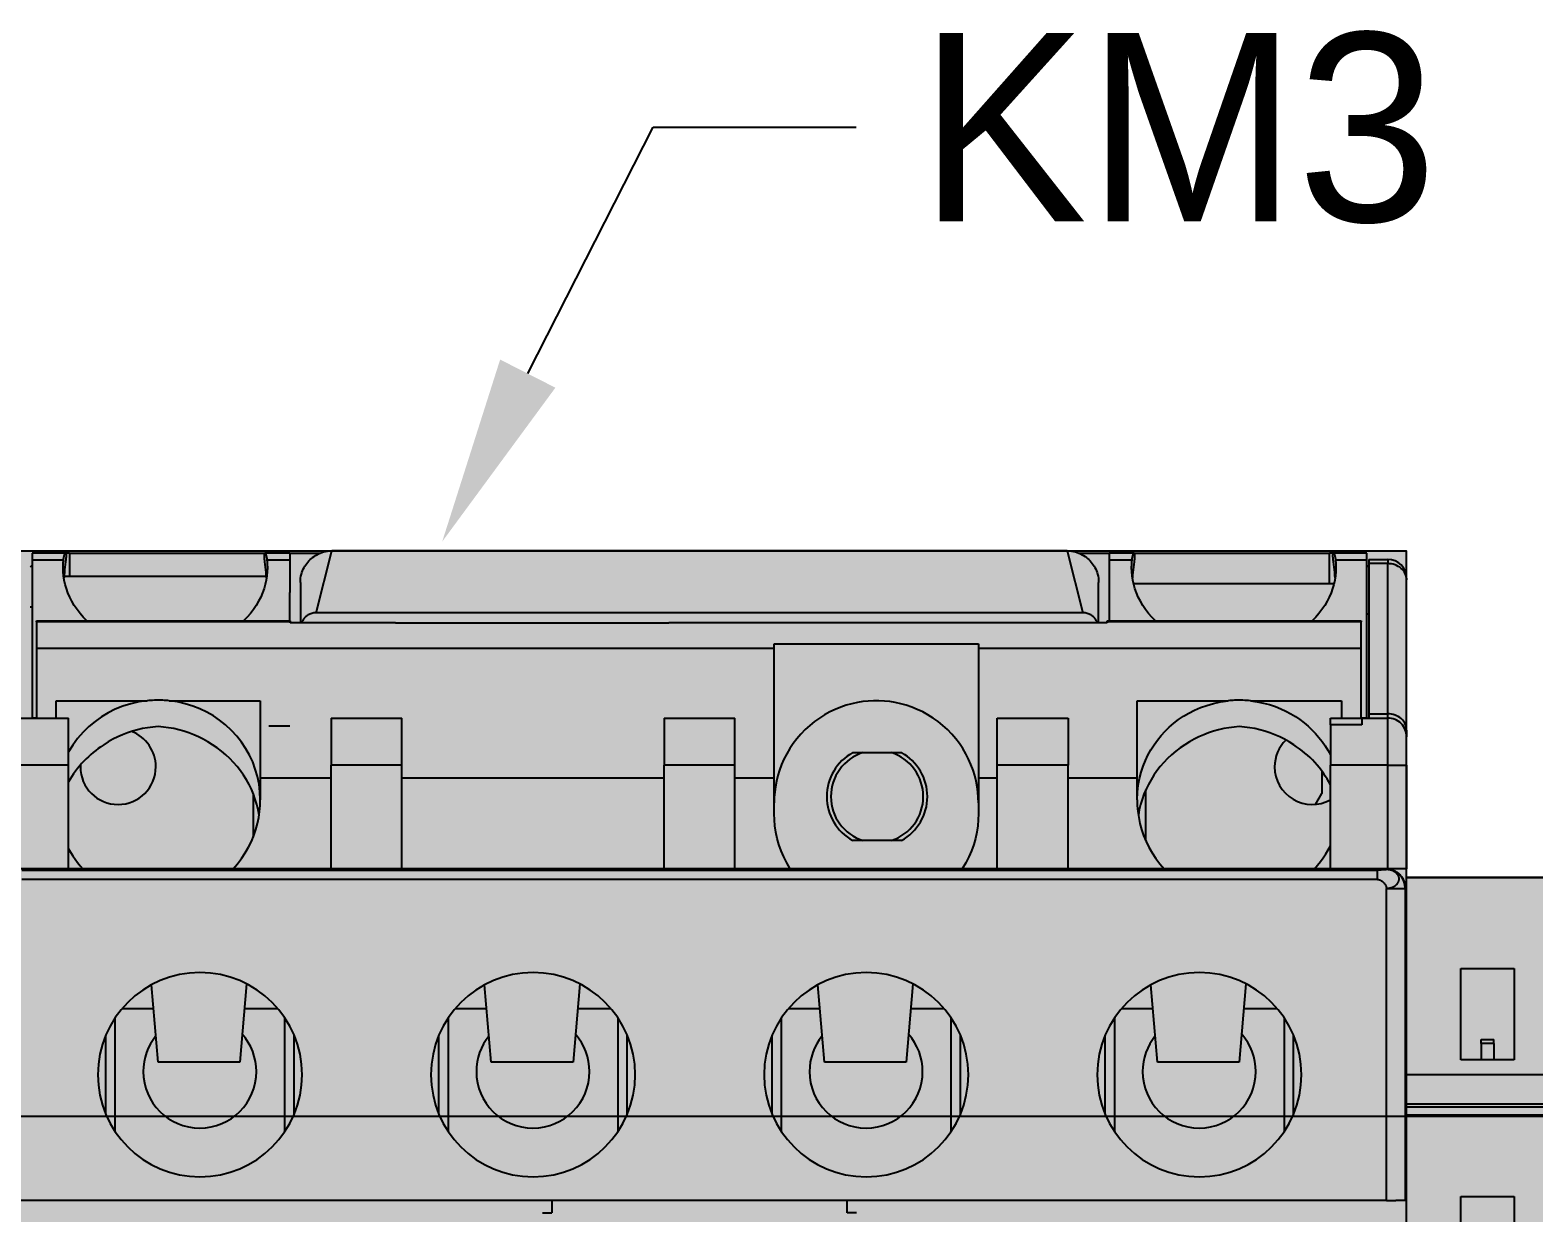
# Model space of a CAD drawing. Extents: x -20 to 2016, y -5898 to 916.
# Drawn here: x 1317.53 to 1365.38, y 654.54 to 692.18 of the extents above; entities that cross this region are included whole.
import ezdxf
from ezdxf import colors
from ezdxf.entities.mleader import LeaderData, LeaderLine
from ezdxf.math import Vec2, Vec3

# ---------------------------------------------------------------- set-up
doc = ezdxf.new("R2010")
doc.units = 0
doc.layers.add('MAIN-1', color=7, linetype='Continuous')
doc.layers.add('SYMS', color=7, linetype='Continuous')

# ---------------------------------------------------------------- blocks, each defined once
blk = doc.blocks.new('clipfix_35_5-select__2', base_point=(-147.547, 71.306))
at = {"color": 7, "linetype": 'Continuous'}
for p, q in [((-147.547, 76.456), (-147.547, 71.306)), ((-141.281, 71.306), (-141.281, 76.456)), ((-140.345, 71.306), (-140.345, 76.456)), ((-140.244, 76.456), (-140.244, 71.306)), ((-139.986, 76.456), (-139.986, 71.306)), ((-144.647, 73.031), (-144.647, 74.731)), ((-144.647, 74.731), (-141.747, 74.731)), ((-141.747, 74.731), (-141.747, 74.081)), ((-137.397, 74.731), (-134.697, 74.731)), ((-137.397, 73.031), (-137.397, 74.731)), ((-142.261, 74.081), (-142.392, 74.081)), ((-142.392, 73.681), (-142.392, 74.081)), ((-142.261, 74.081), (-142.261, 73.681)), ((-142.261, 74.081), (-141.747, 74.081)), ((-141.747, 74.081), (-141.747, 73.681)), ((-142.261, 73.681), (-142.392, 73.681)), ((-142.261, 73.681), (-141.747, 73.681)), ((-141.747, 73.681), (-141.747, 73.031)), ((-141.747, 73.031), (-144.647, 73.031)), ((-134.697, 73.031), (-137.397, 73.031)), ((-141.281, 71.306), (-147.547, 71.306)), ((-140.345, 71.306), (-141.281, 71.306)), ((-140.244, 71.306), (-140.345, 71.306)), ((-139.986, 71.306), (-140.244, 71.306)), ((-132.965, 71.306), (-139.986, 71.306))]:
    blk.add_line(p, q, dxfattribs=at)

msp = doc.modelspace()

# ---------------------------------------------------------------- hatches: boundary and pattern name
at = {"layer": 'SYMS', "true_color": 0x636466}
h = msp.add_hatch(color=251, dxfattribs=at)
h.dxf.hatch_style = 1
h.paths.add_polyline_path([(1316.342, 605.106), (1361.32, 605.106), (1361.32, 675.606), (1316.342, 675.606)])
h = msp.add_hatch(color=251, dxfattribs=at)
h.dxf.hatch_style = 1
h.paths.add_polyline_path([(1366.481, 665.21), (1361.331, 665.21), (1361.331, 616.61), (1366.481, 616.61)])

# ---------------------------------------------------------------- linework, layer by layer
at = {"layer": 'MAIN-1'}
for p, q in [((1318.659, 675.536), (1317.596, 675.536)), ((1317.596, 675.536), (1317.596, 675.309)), ((1317.596, 675.309), (1317.596, 670.29)), ((1318.594, 675.309), (1317.596, 675.309)), ((1318.582, 675.153), (1318.584, 675.193)), ((1318.584, 675.193), (1318.587, 675.232)), ((1318.587, 675.232), (1318.59, 675.271)), ((1318.59, 675.271), (1318.594, 675.309)), ((1318.594, 675.309), (1318.596, 675.331)), ((1318.596, 675.331), (1318.599, 675.352)), ((1318.599, 675.352), (1318.602, 675.372)), ((1318.602, 675.372), (1318.605, 675.391)), ((1318.605, 675.391), (1318.608, 675.409)), ((1318.608, 675.409), (1318.612, 675.425)), ((1318.612, 675.425), (1318.615, 675.441)), ((1318.615, 675.441), (1318.619, 675.456)), ((1318.619, 675.456), (1318.623, 675.469)), ((1318.623, 675.469), (1318.627, 675.482)), ((1318.627, 675.482), (1318.63, 675.493)), ((1318.63, 675.493), (1318.634, 675.503)), ((1318.634, 675.503), (1318.638, 675.512)), ((1318.638, 675.512), (1318.642, 675.519)), ((1318.648, 675.175), (1318.638, 675.088)), ((1318.642, 675.519), (1318.646, 675.525)), ((1318.646, 675.525), (1318.649, 675.53)), ((1318.659, 675.261), (1318.648, 675.175)), ((1318.649, 675.53), (1318.653, 675.533)), ((1318.653, 675.533), (1318.656, 675.535)), ((1318.656, 675.535), (1318.659, 675.536)), ((1318.659, 675.536), (1318.662, 675.535)), ((1318.663, 675.288), (1318.659, 675.261)), ((1318.662, 675.535), (1318.666, 675.533)), ((1318.666, 675.313), (1318.663, 675.288)), ((1318.666, 675.533), (1318.668, 675.529)), ((1318.687, 675.533), (1318.666, 675.532)), ((1318.668, 675.337), (1318.666, 675.313)), ((1318.668, 675.529), (1318.67, 675.523)), ((1318.671, 675.36), (1318.668, 675.337)), ((1318.67, 675.523), (1318.672, 675.515)), ((1318.673, 675.381), (1318.671, 675.36)), ((1318.672, 675.515), (1318.674, 675.506)), ((1318.674, 675.402), (1318.673, 675.381)), ((1318.674, 675.506), (1318.675, 675.496)), ((1318.675, 675.421), (1318.674, 675.402)), ((1318.675, 675.496), (1318.676, 675.484)), ((1318.676, 675.438), (1318.675, 675.421)), ((1318.676, 675.484), (1318.676, 675.47)), ((1318.676, 675.47), (1318.676, 675.455)), ((1318.676, 675.455), (1318.676, 675.438)), ((1318.707, 675.534), (1318.687, 675.533)), ((1318.728, 675.535), (1318.707, 675.534)), ((1318.748, 675.536), (1318.728, 675.535)), ((1318.769, 675.536), (1318.748, 675.536)), ((1318.79, 675.536), (1318.769, 675.536)), ((1318.79, 675.536), (1325.003, 675.536)), ((1318.79, 675.536), (1318.79, 674.795)), ((1324.985, 675.469), (1324.986, 675.483)), ((1324.985, 675.454), (1324.985, 675.469)), ((1324.986, 675.437), (1324.985, 675.454)), ((1324.986, 675.495), (1324.988, 675.506)), ((1324.986, 675.483), (1324.986, 675.495)), ((1324.987, 675.42), (1324.986, 675.437)), ((1324.988, 675.401), (1324.987, 675.42)), ((1324.988, 675.506), (1324.989, 675.515)), ((1324.989, 675.381), (1324.988, 675.401)), ((1324.989, 675.515), (1324.991, 675.523)), ((1324.991, 675.359), (1324.989, 675.381)), ((1324.991, 675.523), (1324.993, 675.528)), ((1324.994, 675.337), (1324.991, 675.359)), ((1324.993, 675.528), (1324.996, 675.533)), ((1324.996, 675.313), (1324.994, 675.337)), ((1324.996, 675.533), (1324.999, 675.535)), ((1324.999, 675.288), (1324.996, 675.313)), ((1324.999, 675.535), (1325.003, 675.536)), ((1325.003, 675.261), (1324.999, 675.288)), ((1325.003, 675.536), (1325.006, 675.535)), ((1325.791, 675.536), (1325.003, 675.536)), ((1325.013, 675.174), (1325.003, 675.261)), ((1325.006, 675.535), (1325.009, 675.533)), ((1325.009, 675.533), (1325.013, 675.53)), ((1325.013, 675.53), (1325.016, 675.525)), ((1325.023, 675.088), (1325.013, 675.174)), ((1325.016, 675.525), (1325.02, 675.519)), ((1325.02, 675.519), (1325.024, 675.512)), ((1325.024, 675.512), (1325.027, 675.503)), ((1325.027, 675.503), (1325.031, 675.493)), ((1325.031, 675.493), (1325.035, 675.482)), ((1325.035, 675.482), (1325.039, 675.469)), ((1325.039, 675.469), (1325.043, 675.456)), ((1325.043, 675.456), (1325.046, 675.441)), ((1325.046, 675.441), (1325.05, 675.425)), ((1325.05, 675.425), (1325.053, 675.409)), ((1325.053, 675.409), (1325.057, 675.391)), ((1325.057, 675.391), (1325.06, 675.372)), ((1325.06, 675.372), (1325.063, 675.352)), ((1325.063, 675.352), (1325.065, 675.331)), ((1325.065, 675.331), (1325.068, 675.309)), ((1325.068, 675.309), (1325.072, 675.271)), ((1325.791, 675.309), (1325.068, 675.309)), ((1325.072, 675.271), (1325.075, 675.232)), ((1325.075, 675.232), (1325.077, 675.193)), ((1325.077, 675.193), (1325.079, 675.153)), ((1325.791, 675.536), (1326.765, 675.536)), ((1325.791, 675.536), (1325.791, 674.281)), ((1326.277, 675.121), (1326.306, 675.166)), ((1326.306, 675.166), (1326.337, 675.209)), ((1326.337, 675.209), (1326.37, 675.251)), ((1326.37, 675.251), (1326.405, 675.29)), ((1326.405, 675.29), (1326.442, 675.328)), ((1326.442, 675.328), (1326.481, 675.363)), ((1326.481, 675.363), (1326.522, 675.397)), ((1326.522, 675.397), (1326.565, 675.428)), ((1326.565, 675.428), (1326.61, 675.457)), ((1326.61, 675.457), (1326.657, 675.485)), ((1326.631, 673.636), (1327.131, 675.606)), ((1326.657, 675.485), (1326.706, 675.51)), ((1326.706, 675.51), (1326.757, 675.533)), ((1326.757, 675.533), (1326.811, 675.554)), ((1326.811, 675.554), (1326.868, 675.571)), ((1326.868, 675.571), (1326.928, 675.586)), ((1326.928, 675.586), (1326.991, 675.597)), ((1326.991, 675.597), (1327.059, 675.604)), ((1327.059, 675.604), (1327.131, 675.606)), ((1350.531, 675.606), (1327.131, 675.606)), ((1350.531, 675.606), (1350.603, 675.604)), ((1350.531, 675.606), (1351.031, 673.636)), ((1350.603, 675.604), (1350.67, 675.597)), ((1350.67, 675.597), (1350.734, 675.586)), ((1350.734, 675.586), (1350.794, 675.571)), ((1350.794, 675.571), (1350.851, 675.554)), ((1350.851, 675.554), (1350.904, 675.533)), ((1350.897, 675.536), (1351.871, 675.536)), ((1350.904, 675.533), (1350.956, 675.51)), ((1350.956, 675.51), (1351.005, 675.485)), ((1351.005, 675.485), (1351.052, 675.457)), ((1351.052, 675.457), (1351.097, 675.428)), ((1351.097, 675.428), (1351.14, 675.397)), ((1351.14, 675.397), (1351.181, 675.363)), ((1351.181, 675.363), (1351.22, 675.328)), ((1351.22, 675.328), (1351.257, 675.29)), ((1351.257, 675.29), (1351.292, 675.251)), ((1351.292, 675.251), (1351.325, 675.209)), ((1351.325, 675.209), (1351.356, 675.166)), ((1351.356, 675.166), (1351.385, 675.121)), ((1352.659, 675.536), (1351.871, 675.536)), ((1351.871, 675.536), (1351.871, 674.281)), ((1352.594, 675.309), (1351.871, 675.309)), ((1352.582, 675.153), (1352.584, 675.193)), ((1352.584, 675.193), (1352.587, 675.232)), ((1352.587, 675.232), (1352.59, 675.271)), ((1352.59, 675.271), (1352.594, 675.309)), ((1352.594, 675.309), (1352.596, 675.331)), ((1352.596, 675.331), (1352.599, 675.352)), ((1352.599, 675.352), (1352.602, 675.372)), ((1352.602, 675.372), (1352.605, 675.391)), ((1352.605, 675.391), (1352.608, 675.409)), ((1352.608, 675.409), (1352.612, 675.425)), ((1352.612, 675.425), (1352.615, 675.441)), ((1352.615, 675.441), (1352.619, 675.456)), ((1352.619, 675.456), (1352.623, 675.469)), ((1352.623, 675.469), (1352.627, 675.482)), ((1352.627, 675.482), (1352.63, 675.493)), ((1352.63, 675.493), (1352.634, 675.503)), ((1352.634, 675.503), (1352.638, 675.512)), ((1352.638, 675.512), (1352.642, 675.519)), ((1352.648, 675.174), (1352.638, 675.088)), ((1352.642, 675.519), (1352.646, 675.525)), ((1352.646, 675.525), (1352.649, 675.53)), ((1352.659, 675.261), (1352.648, 675.174)), ((1352.649, 675.53), (1352.653, 675.533)), ((1352.653, 675.533), (1352.656, 675.535)), ((1352.656, 675.535), (1352.659, 675.536)), ((1352.659, 675.536), (1352.662, 675.535)), ((1352.659, 675.536), (1358.872, 675.536)), ((1352.663, 675.288), (1352.659, 675.261)), ((1352.662, 675.535), (1352.666, 675.533)), ((1352.666, 675.313), (1352.663, 675.288)), ((1352.666, 675.533), (1352.668, 675.529)), ((1352.668, 675.337), (1352.666, 675.313)), ((1352.668, 675.529), (1352.67, 675.523)), ((1352.671, 675.36), (1352.668, 675.337)), ((1352.67, 675.523), (1352.672, 675.515)), ((1352.673, 675.381), (1352.671, 675.36)), ((1352.672, 675.515), (1352.674, 675.506)), ((1352.674, 675.402), (1352.673, 675.381)), ((1352.674, 675.506), (1352.675, 675.496)), ((1352.675, 675.421), (1352.674, 675.402)), ((1352.675, 675.496), (1352.676, 675.484)), ((1352.676, 675.438), (1352.675, 675.421)), ((1352.676, 675.484), (1352.676, 675.47)), ((1352.676, 675.47), (1352.676, 675.455)), ((1352.676, 675.455), (1352.676, 675.438)), ((1358.872, 674.562), (1358.872, 675.536)), ((1358.893, 675.536), (1358.872, 675.536)), ((1358.913, 675.536), (1358.893, 675.536)), ((1358.934, 675.535), (1358.913, 675.536)), ((1358.955, 675.534), (1358.934, 675.535)), ((1358.975, 675.533), (1358.955, 675.534)), ((1358.996, 675.532), (1358.975, 675.533)), ((1358.985, 675.469), (1358.986, 675.483)), ((1358.985, 675.454), (1358.985, 675.469)), ((1358.986, 675.437), (1358.985, 675.454)), ((1358.986, 675.495), (1358.988, 675.506)), ((1358.986, 675.483), (1358.986, 675.495)), ((1358.987, 675.42), (1358.986, 675.437)), ((1358.988, 675.401), (1358.987, 675.42)), ((1358.988, 675.506), (1358.989, 675.515)), ((1358.989, 675.381), (1358.988, 675.401)), ((1358.989, 675.515), (1358.991, 675.523)), ((1358.991, 675.359), (1358.989, 675.381)), ((1358.991, 675.523), (1358.993, 675.528)), ((1358.994, 675.337), (1358.991, 675.359)), ((1358.993, 675.528), (1358.996, 675.533)), ((1358.996, 675.313), (1358.994, 675.337)), ((1358.996, 675.533), (1358.999, 675.535)), ((1358.999, 675.288), (1358.996, 675.313)), ((1358.999, 675.535), (1359.003, 675.536)), ((1359.003, 675.261), (1358.999, 675.288)), ((1360.066, 675.536), (1359.003, 675.536)), ((1359.003, 675.536), (1359.006, 675.535)), ((1359.013, 675.175), (1359.003, 675.261)), ((1359.006, 675.535), (1359.009, 675.533)), ((1359.009, 675.533), (1359.013, 675.53)), ((1359.013, 675.53), (1359.016, 675.525)), ((1359.023, 675.088), (1359.013, 675.175)), ((1359.016, 675.525), (1359.02, 675.519)), ((1359.02, 675.519), (1359.024, 675.512)), ((1359.024, 675.512), (1359.027, 675.503)), ((1359.027, 675.503), (1359.031, 675.493)), ((1359.031, 675.493), (1359.035, 675.482)), ((1359.035, 675.482), (1359.039, 675.469)), ((1359.039, 675.469), (1359.043, 675.456)), ((1359.043, 675.456), (1359.046, 675.441)), ((1359.046, 675.441), (1359.05, 675.425)), ((1359.05, 675.425), (1359.053, 675.409)), ((1359.053, 675.409), (1359.057, 675.391)), ((1359.057, 675.391), (1359.06, 675.372)), ((1359.06, 675.372), (1359.063, 675.352)), ((1359.063, 675.352), (1359.065, 675.331)), ((1359.065, 675.331), (1359.068, 675.309)), ((1359.068, 675.309), (1359.072, 675.271)), ((1360.066, 675.309), (1359.068, 675.309)), ((1359.072, 675.271), (1359.075, 675.232)), ((1359.075, 675.232), (1359.077, 675.193)), ((1359.077, 675.193), (1359.079, 675.153)), ((1360.066, 675.309), (1360.066, 675.536)), ((1360.066, 670.29), (1360.066, 675.309)), ((1360.131, 675.336), (1360.131, 675.202)), ((1360.131, 675.336), (1360.731, 675.336)), ((1360.131, 675.202), (1360.131, 670.42)), ((1360.731, 675.202), (1360.131, 675.202)), ((1360.731, 675.336), (1360.731, 675.202)), ((1360.731, 670.42), (1360.731, 675.202)), ((1317.542, 675.099), (1317.531, 675.09)), ((1317.552, 675.108), (1317.542, 675.099)), ((1317.563, 675.116), (1317.552, 675.108)), ((1317.574, 675.124), (1317.563, 675.116)), ((1317.585, 675.133), (1317.574, 675.124)), ((1317.596, 675.141), (1317.585, 675.133)), ((1318.581, 675.113), (1318.582, 675.153)), ((1318.581, 675.073), (1318.581, 675.113)), ((1318.585, 674.943), (1318.581, 675.073)), ((1318.597, 674.81), (1318.585, 674.943)), ((1318.618, 674.676), (1318.597, 674.81)), ((1318.613, 674.829), (1318.607, 674.742)), ((1318.639, 674.783), (1318.609, 674.778)), ((1318.621, 674.915), (1318.613, 674.829)), ((1318.629, 675.002), (1318.621, 674.915)), ((1318.638, 675.088), (1318.629, 675.002)), ((1318.669, 674.787), (1318.639, 674.783)), ((1318.699, 674.791), (1318.669, 674.787)), ((1318.729, 674.793), (1318.699, 674.791)), ((1318.759, 674.794), (1318.729, 674.793)), ((1318.79, 674.795), (1318.759, 674.794)), ((1325.051, 674.795), (1318.79, 674.795)), ((1325.032, 675.001), (1325.023, 675.088)), ((1325.041, 674.915), (1325.032, 675.001)), ((1325.048, 674.829), (1325.041, 674.915)), ((1325.065, 674.81), (1325.044, 674.676)), ((1325.055, 674.742), (1325.048, 674.829)), ((1325.077, 674.943), (1325.065, 674.81)), ((1325.081, 675.073), (1325.077, 674.943)), ((1325.079, 675.153), (1325.08, 675.113)), ((1325.08, 675.113), (1325.081, 675.073)), ((1326.133, 674.669), (1326.14, 674.737)), ((1326.14, 674.737), (1326.15, 674.801)), ((1326.15, 674.801), (1326.165, 674.861)), ((1326.165, 674.861), (1326.182, 674.918)), ((1326.182, 674.918), (1326.202, 674.972)), ((1326.202, 674.972), (1326.225, 675.024)), ((1326.225, 675.024), (1326.25, 675.073)), ((1326.25, 675.073), (1326.277, 675.121)), ((1351.385, 675.121), (1351.412, 675.073)), ((1351.412, 675.073), (1351.437, 675.024)), ((1351.437, 675.024), (1351.459, 674.972)), ((1351.459, 674.972), (1351.48, 674.918)), ((1351.48, 674.918), (1351.497, 674.861)), ((1351.497, 674.861), (1351.511, 674.801)), ((1351.511, 674.801), (1351.522, 674.737)), ((1351.522, 674.737), (1351.529, 674.669)), ((1352.581, 675.113), (1352.582, 675.153)), ((1352.581, 675.073), (1352.581, 675.113)), ((1352.585, 674.943), (1352.581, 675.073)), ((1352.597, 674.81), (1352.585, 674.943)), ((1352.618, 674.676), (1352.597, 674.81)), ((1352.613, 674.829), (1352.606, 674.742)), ((1352.621, 674.915), (1352.613, 674.829)), ((1352.629, 675.001), (1352.621, 674.915)), ((1352.638, 675.088), (1352.629, 675.001)), ((1359.032, 675.002), (1359.023, 675.088)), ((1359.041, 674.915), (1359.032, 675.002)), ((1359.048, 674.829), (1359.041, 674.915)), ((1359.065, 674.81), (1359.044, 674.676)), ((1359.055, 674.742), (1359.048, 674.829)), ((1359.077, 674.943), (1359.065, 674.81)), ((1359.081, 675.073), (1359.077, 674.943)), ((1359.079, 675.153), (1359.08, 675.113)), ((1359.08, 675.113), (1359.081, 675.073)), ((1360.077, 675.132), (1360.066, 675.141)), ((1360.088, 675.124), (1360.077, 675.132)), ((1360.099, 675.116), (1360.088, 675.124)), ((1360.109, 675.107), (1360.099, 675.116)), ((1360.12, 675.099), (1360.109, 675.107)), ((1360.131, 675.09), (1360.12, 675.099)), ((1361.331, 674.736), (1361.331, 674.682)), ((1318.647, 674.541), (1318.618, 674.676)), ((1318.686, 674.405), (1318.647, 674.541)), ((1318.735, 674.27), (1318.686, 674.405)), ((1318.793, 674.135), (1318.735, 674.27)), ((1324.927, 674.27), (1324.869, 674.135)), ((1324.976, 674.405), (1324.927, 674.27)), ((1325.014, 674.541), (1324.976, 674.405)), ((1325.044, 674.676), (1325.014, 674.541)), ((1325.791, 673.378), (1325.791, 674.281)), ((1326.131, 674.597), (1326.133, 674.669)), ((1326.131, 674.597), (1326.131, 673.316)), ((1351.529, 674.669), (1351.531, 674.597)), ((1351.531, 673.316), (1351.531, 674.597)), ((1351.871, 674.281), (1351.871, 673.378)), ((1352.647, 674.541), (1352.618, 674.676)), ((1358.872, 674.562), (1352.642, 674.562)), ((1352.686, 674.405), (1352.647, 674.541)), ((1352.735, 674.27), (1352.686, 674.405)), ((1352.793, 674.135), (1352.735, 674.27)), ((1358.927, 674.27), (1358.869, 674.135)), ((1358.976, 674.405), (1358.927, 674.27)), ((1359.014, 674.541), (1358.976, 674.405)), ((1359.044, 674.676), (1359.014, 674.541)), ((1361.331, 669.9), (1361.331, 674.682)), ((1318.861, 674.002), (1318.793, 674.135)), ((1318.938, 673.87), (1318.861, 674.002)), ((1319.025, 673.741), (1318.938, 673.87)), ((1319.121, 673.616), (1319.025, 673.741)), ((1324.637, 673.741), (1324.541, 673.616)), ((1324.723, 673.87), (1324.637, 673.741)), ((1324.801, 674.002), (1324.723, 673.87)), ((1324.869, 674.135), (1324.801, 674.002)), ((1352.861, 674.002), (1352.793, 674.135)), ((1352.938, 673.87), (1352.861, 674.002)), ((1353.025, 673.741), (1352.938, 673.87)), ((1353.121, 673.616), (1353.025, 673.741)), ((1358.637, 673.741), (1358.541, 673.616)), ((1358.723, 673.87), (1358.637, 673.741)), ((1358.801, 674.002), (1358.723, 673.87)), ((1358.869, 674.135), (1358.801, 674.002)), ((1317.731, 673.347), (1317.731, 673.378)), ((1317.731, 673.378), (1325.806, 673.378)), ((1317.731, 673.347), (1317.731, 672.515)), ((1325.806, 673.347), (1317.731, 673.347)), ((1319.225, 673.494), (1319.121, 673.616)), ((1319.337, 673.378), (1319.225, 673.494)), ((1324.437, 673.494), (1324.324, 673.378)), ((1324.541, 673.616), (1324.437, 673.494)), ((1325.806, 673.378), (1325.806, 673.347)), ((1325.806, 673.316), (1325.806, 673.347)), ((1329.156, 673.316), (1325.806, 673.316)), ((1326.177, 673.344), (1326.166, 673.316)), ((1326.19, 673.37), (1326.177, 673.344)), ((1326.205, 673.395), (1326.19, 673.37)), ((1326.22, 673.419), (1326.205, 673.395)), ((1326.237, 673.441), (1326.22, 673.419)), ((1326.254, 673.463), (1326.237, 673.441)), ((1326.273, 673.484), (1326.254, 673.463)), ((1326.293, 673.503), (1326.273, 673.484)), ((1326.314, 673.521), (1326.293, 673.503)), ((1326.336, 673.538), (1326.314, 673.521)), ((1326.359, 673.555), (1326.336, 673.538)), ((1326.383, 673.57), (1326.359, 673.555)), ((1326.409, 673.583), (1326.383, 673.57)), ((1326.436, 673.596), (1326.409, 673.583)), ((1326.463, 673.607), (1326.436, 673.596)), ((1326.493, 673.617), (1326.463, 673.607)), ((1326.524, 673.625), (1326.493, 673.617)), ((1326.557, 673.631), (1326.524, 673.625)), ((1326.593, 673.635), (1326.557, 673.631)), ((1326.631, 673.636), (1326.593, 673.635)), ((1351.031, 673.636), (1326.631, 673.636)), ((1329.156, 673.316), (1337.856, 673.316)), ((1351.806, 673.316), (1337.856, 673.316)), ((1351.069, 673.635), (1351.031, 673.636)), ((1351.104, 673.631), (1351.069, 673.635)), ((1351.137, 673.625), (1351.104, 673.631)), ((1351.169, 673.617), (1351.137, 673.625)), ((1351.198, 673.607), (1351.169, 673.617)), ((1351.226, 673.596), (1351.198, 673.607)), ((1351.253, 673.583), (1351.226, 673.596)), ((1351.278, 673.57), (1351.253, 673.583)), ((1351.303, 673.555), (1351.278, 673.57)), ((1351.326, 673.538), (1351.303, 673.555)), ((1351.348, 673.521), (1351.326, 673.538)), ((1351.369, 673.503), (1351.348, 673.521)), ((1351.389, 673.484), (1351.369, 673.503)), ((1351.407, 673.463), (1351.389, 673.484)), ((1351.425, 673.441), (1351.407, 673.463)), ((1351.442, 673.419), (1351.425, 673.441)), ((1351.457, 673.395), (1351.442, 673.419)), ((1351.471, 673.37), (1351.457, 673.395)), ((1351.484, 673.344), (1351.471, 673.37)), ((1351.496, 673.316), (1351.484, 673.344)), ((1351.806, 673.347), (1351.806, 673.378)), ((1351.806, 673.378), (1359.881, 673.378)), ((1359.881, 673.347), (1351.806, 673.347)), ((1351.806, 673.347), (1351.806, 673.316)), ((1353.225, 673.494), (1353.121, 673.616)), ((1353.337, 673.378), (1353.225, 673.494)), ((1358.437, 673.494), (1358.324, 673.378)), ((1358.541, 673.616), (1358.437, 673.494)), ((1359.881, 673.378), (1359.881, 673.347)), ((1359.881, 672.515), (1359.881, 673.347)), ((1317.731, 672.515), (1341.206, 672.515)), ((1317.731, 672.515), (1317.731, 670.286)), ((1341.206, 672.515), (1341.206, 672.643)), ((1341.206, 672.643), (1347.706, 672.643)), ((1341.206, 668.386), (1341.206, 672.515)), ((1347.706, 672.643), (1347.706, 672.515)), ((1347.706, 672.515), (1347.706, 668.386)), ((1347.706, 672.515), (1359.881, 672.515)), ((1359.881, 670.286), (1359.881, 672.515)), ((1318.356, 670.286), (1318.356, 670.837)), ((1318.356, 670.837), (1321.252, 670.837)), ((1320.014, 670.45), (1319.8, 670.322)), ((1320.243, 670.564), (1320.014, 670.45)), ((1320.485, 670.661), (1320.243, 670.564)), ((1320.736, 670.741), (1320.485, 670.661)), ((1320.991, 670.799), (1320.736, 670.741)), ((1321.252, 670.837), (1320.991, 670.799)), ((1321.31, 670.842), (1321.252, 670.837)), ((1321.369, 670.846), (1321.31, 670.842)), ((1321.428, 670.849), (1321.369, 670.846)), ((1321.487, 670.852), (1321.428, 670.849)), ((1321.547, 670.853), (1321.487, 670.852)), ((1321.606, 670.853), (1321.547, 670.853)), ((1321.606, 670.853), (1321.606, 670.853)), ((1321.606, 670.853), (1321.606, 670.853)), ((1321.606, 670.853), (1321.606, 670.853)), ((1321.606, 670.853), (1321.606, 670.853)), ((1321.606, 670.853), (1321.606, 670.853)), ((1321.606, 670.853), (1321.606, 670.853)), ((1321.606, 670.853), (1321.606, 670.853)), ((1321.606, 670.853), (1321.606, 670.853)), ((1321.606, 670.853), (1321.606, 670.853)), ((1321.606, 670.853), (1321.606, 670.853)), ((1321.606, 670.853), (1321.606, 670.853)), ((1321.606, 670.853), (1321.606, 670.853)), ((1321.606, 670.853), (1321.606, 670.853)), ((1321.606, 670.853), (1321.606, 670.853)), ((1321.606, 670.853), (1321.606, 670.853)), ((1321.606, 670.853), (1321.606, 670.853)), ((1321.606, 670.853), (1321.606, 670.853)), ((1321.606, 670.853), (1321.606, 670.853)), ((1321.606, 670.853), (1321.606, 670.853)), ((1321.606, 670.853), (1321.606, 670.853)), ((1321.606, 670.853), (1321.606, 670.853)), ((1321.606, 670.853), (1321.606, 670.853)), ((1321.606, 670.853), (1321.606, 670.853)), ((1321.606, 670.853), (1321.606, 670.853)), ((1321.606, 670.853), (1321.606, 670.853)), ((1321.606, 670.853), (1321.606, 670.853)), ((1321.606, 670.853), (1321.606, 670.853)), ((1321.606, 670.853), (1321.606, 670.853)), ((1321.606, 670.853), (1321.606, 670.853)), ((1321.606, 670.853), (1321.606, 670.853)), ((1321.606, 670.853), (1321.606, 670.853)), ((1321.606, 670.853), (1321.606, 670.853)), ((1321.606, 670.853), (1321.606, 670.853)), ((1321.606, 670.853), (1321.606, 670.853)), ((1321.657, 670.853), (1321.606, 670.853)), ((1321.708, 670.852), (1321.657, 670.853)), ((1321.758, 670.85), (1321.708, 670.852)), ((1321.809, 670.848), (1321.758, 670.85)), ((1321.859, 670.845), (1321.809, 670.848)), ((1321.91, 670.842), (1321.859, 670.845)), ((1321.96, 670.837), (1321.91, 670.842)), ((1322.219, 670.799), (1321.96, 670.837)), ((1321.96, 670.837), (1324.856, 670.837)), ((1322.469, 670.743), (1322.219, 670.799)), ((1322.708, 670.668), (1322.469, 670.743)), ((1322.937, 670.578), (1322.708, 670.668)), ((1323.155, 670.473), (1322.937, 670.578)), ((1323.362, 670.354), (1323.155, 670.473)), ((1324.856, 670.837), (1324.856, 668.386)), ((1342.811, 670.389), (1342.647, 670.286)), ((1342.979, 670.481), (1342.811, 670.389)), ((1343.151, 670.563), (1342.979, 670.481)), ((1343.325, 670.633), (1343.151, 670.563)), ((1343.501, 670.693), (1343.325, 670.633)), ((1343.678, 670.741), (1343.501, 670.693)), ((1343.854, 670.78), (1343.678, 670.741)), ((1344.027, 670.808), (1343.854, 670.78)), ((1344.199, 670.826), (1344.027, 670.808)), ((1344.37, 670.835), (1344.199, 670.826)), ((1344.541, 670.835), (1344.37, 670.835)), ((1344.712, 670.826), (1344.541, 670.835)), ((1344.884, 670.808), (1344.712, 670.826)), ((1345.058, 670.78), (1344.884, 670.808)), ((1345.234, 670.741), (1345.058, 670.78)), ((1345.41, 670.693), (1345.234, 670.741)), ((1345.586, 670.633), (1345.41, 670.693)), ((1345.761, 670.563), (1345.586, 670.633)), ((1345.933, 670.481), (1345.761, 670.563)), ((1346.101, 670.389), (1345.933, 670.481)), ((1346.265, 670.286), (1346.101, 670.389)), ((1352.756, 668.386), (1352.756, 670.837)), ((1352.756, 670.837), (1355.652, 670.837)), ((1354.233, 670.343), (1354.402, 670.443)), ((1354.402, 670.443), (1354.58, 670.535)), ((1354.58, 670.535), (1354.769, 670.618)), ((1354.769, 670.618), (1354.969, 670.69)), ((1354.969, 670.69), (1355.181, 670.753)), ((1355.181, 670.753), (1355.408, 670.802)), ((1355.408, 670.802), (1355.652, 670.837)), ((1355.703, 670.842), (1355.652, 670.837)), ((1355.753, 670.845), (1355.703, 670.842)), ((1355.804, 670.848), (1355.753, 670.845)), ((1355.854, 670.85), (1355.804, 670.848)), ((1355.905, 670.852), (1355.854, 670.85)), ((1355.955, 670.853), (1355.905, 670.852)), ((1356.006, 670.853), (1355.955, 670.853)), ((1356.065, 670.853), (1356.006, 670.853)), ((1356.124, 670.852), (1356.065, 670.853)), ((1356.183, 670.849), (1356.124, 670.852)), ((1356.242, 670.846), (1356.183, 670.849)), ((1356.301, 670.842), (1356.242, 670.846)), ((1356.36, 670.837), (1356.301, 670.842)), ((1356.36, 670.837), (1356.577, 670.807)), ((1356.36, 670.837), (1359.256, 670.837)), ((1356.577, 670.807), (1356.78, 670.765)), ((1356.78, 670.765), (1356.972, 670.713)), ((1356.972, 670.713), (1357.153, 670.652)), ((1357.153, 670.652), (1357.325, 670.583)), ((1357.325, 670.583), (1357.489, 670.507)), ((1357.489, 670.507), (1357.645, 670.424)), ((1357.645, 670.424), (1357.793, 670.334)), ((1359.256, 670.837), (1359.256, 670.286)), ((1360.131, 670.42), (1360.131, 670.286)), ((1360.131, 670.42), (1360.731, 670.42)), ((1360.731, 670.286), (1360.731, 670.42)), ((1316.931, 670.286), (1318.756, 670.286)), ((1317.596, 670.29), (1317.596, 670.286)), ((1317.596, 670.29), (1317.731, 670.29)), ((1318.756, 668.786), (1318.756, 670.286)), ((1319.401, 670.014), (1319.215, 669.833)), ((1319.597, 670.177), (1319.401, 670.014)), ((1319.8, 670.322), (1319.597, 670.177)), ((1320.947, 669.913), (1320.788, 669.868)), ((1321.109, 669.95), (1320.947, 669.913)), ((1321.272, 669.979), (1321.109, 669.95)), ((1321.438, 670), (1321.272, 669.979)), ((1321.606, 670.013), (1321.438, 670)), ((1321.774, 670), (1321.606, 670.013)), ((1321.939, 669.979), (1321.774, 670)), ((1322.103, 669.95), (1321.939, 669.979)), ((1322.265, 669.913), (1322.103, 669.95)), ((1322.424, 669.868), (1322.265, 669.913)), ((1323.56, 670.219), (1323.362, 670.354)), ((1323.753, 670.065), (1323.56, 670.219)), ((1323.937, 669.894), (1323.753, 670.065)), ((1325.131, 670.036), (1325.791, 670.036)), ((1327.106, 670.286), (1329.356, 670.286)), ((1327.106, 670.286), (1327.106, 668.786)), ((1329.356, 668.786), (1329.356, 670.286)), ((1337.706, 670.286), (1339.956, 670.286)), ((1337.706, 670.286), (1337.706, 668.786)), ((1339.956, 668.786), (1339.956, 670.286)), ((1342.193, 669.919), (1342.057, 669.778)), ((1342.337, 670.051), (1342.193, 669.919)), ((1342.489, 670.173), (1342.337, 670.051)), ((1342.647, 670.286), (1342.489, 670.173)), ((1346.423, 670.173), (1346.265, 670.286)), ((1346.575, 670.051), (1346.423, 670.173)), ((1346.719, 669.919), (1346.575, 670.051)), ((1346.855, 669.778), (1346.719, 669.919)), ((1348.306, 670.286), (1350.556, 670.286)), ((1348.306, 668.786), (1348.306, 670.286)), ((1350.556, 670.286), (1350.556, 668.786)), ((1353.647, 669.867), (1353.78, 669.997)), ((1353.78, 669.997), (1353.923, 670.12)), ((1353.923, 670.12), (1354.073, 670.235)), ((1354.073, 670.235), (1354.233, 670.343)), ((1355.347, 669.913), (1355.188, 669.868)), ((1355.509, 669.95), (1355.347, 669.913)), ((1355.672, 669.979), (1355.509, 669.95)), ((1355.838, 670), (1355.672, 669.979)), ((1356.006, 670.013), (1355.838, 670)), ((1356.174, 670), (1356.006, 670.013)), ((1356.339, 669.979), (1356.174, 670)), ((1356.503, 669.95), (1356.339, 669.979)), ((1356.665, 669.913), (1356.503, 669.95)), ((1356.824, 669.868), (1356.665, 669.913)), ((1357.793, 670.334), (1357.934, 670.238)), ((1357.934, 670.238), (1358.068, 670.137)), ((1358.068, 670.137), (1358.196, 670.029)), ((1358.196, 670.029), (1358.317, 669.915)), ((1358.317, 669.915), (1358.431, 669.796)), ((1358.906, 670.07), (1358.906, 670.286)), ((1358.906, 670.286), (1359.906, 670.286)), ((1358.906, 670.07), (1358.906, 668.786)), ((1359.906, 670.07), (1358.906, 670.07)), ((1359.881, 670.29), (1360.066, 670.29)), ((1359.906, 670.286), (1359.906, 670.07)), ((1359.906, 670.286), (1360.731, 670.286)), ((1360.066, 670.286), (1360.066, 670.29)), ((1360.731, 668.786), (1360.731, 670.286)), ((1361.331, 669.9), (1361.331, 669.836)), ((1318.889, 669.425), (1318.756, 669.211)), ((1319.043, 669.634), (1318.889, 669.425)), ((1319.215, 669.833), (1319.043, 669.634)), ((1320.02, 669.525), (1319.873, 669.431)), ((1320.169, 669.61), (1320.02, 669.525)), ((1320.321, 669.687), (1320.169, 669.61)), ((1320.474, 669.755), (1320.321, 669.687)), ((1320.63, 669.816), (1320.474, 669.755)), ((1320.788, 669.868), (1320.63, 669.816)), ((1322.582, 669.816), (1322.424, 669.868)), ((1322.737, 669.755), (1322.582, 669.816)), ((1322.891, 669.687), (1322.737, 669.755)), ((1323.042, 669.61), (1322.891, 669.687)), ((1323.191, 669.525), (1323.042, 669.61)), ((1323.338, 669.431), (1323.191, 669.525)), ((1324.107, 669.709), (1323.937, 669.894)), ((1324.261, 669.514), (1324.107, 669.709)), ((1324.396, 669.311), (1324.261, 669.514)), ((1341.812, 669.474), (1341.704, 669.313)), ((1341.93, 669.629), (1341.812, 669.474)), ((1342.057, 669.778), (1341.93, 669.629)), ((1346.982, 669.629), (1346.855, 669.778)), ((1347.1, 669.474), (1346.982, 669.629)), ((1347.208, 669.313), (1347.1, 669.474)), ((1353.193, 669.275), (1353.294, 669.434)), ((1353.294, 669.434), (1353.403, 669.585)), ((1353.403, 669.585), (1353.521, 669.729)), ((1353.521, 669.729), (1353.647, 669.867)), ((1354.42, 669.525), (1354.273, 669.431)), ((1354.569, 669.61), (1354.42, 669.525)), ((1354.721, 669.687), (1354.569, 669.61)), ((1354.874, 669.755), (1354.721, 669.687)), ((1355.03, 669.816), (1354.874, 669.755)), ((1355.188, 669.868), (1355.03, 669.816)), ((1356.982, 669.816), (1356.824, 669.868)), ((1357.137, 669.755), (1356.982, 669.816)), ((1357.291, 669.687), (1357.137, 669.755)), ((1357.442, 669.61), (1357.291, 669.687)), ((1357.591, 669.525), (1357.442, 669.61)), ((1357.738, 669.431), (1357.591, 669.525)), ((1358.431, 669.796), (1358.539, 669.672)), ((1358.539, 669.672), (1358.641, 669.542)), ((1358.641, 669.542), (1358.736, 669.407)), ((1361.331, 669.836), (1361.331, 669.783)), ((1361.331, 669.783), (1361.331, 669.741)), ((1361.331, 669.741), (1361.331, 669.71)), ((1361.331, 669.71), (1361.331, 669.692)), ((1361.331, 669.692), (1361.331, 669.686)), ((1361.331, 668.786), (1361.331, 669.686)), ((1324.513, 669.104), (1324.396, 669.311)), ((1324.614, 668.888), (1324.513, 669.104)), ((1341.519, 668.977), (1341.443, 668.804)), ((1341.606, 669.147), (1341.519, 668.977)), ((1341.704, 669.313), (1341.606, 669.147)), ((1343.706, 669.186), (1345.255, 669.186)), ((1347.305, 669.147), (1347.208, 669.313)), ((1347.393, 668.977), (1347.305, 669.147)), ((1347.469, 668.804), (1347.393, 668.977)), ((1353.018, 668.935), (1353.101, 669.109)), ((1353.101, 669.109), (1353.193, 669.275)), ((1358.736, 669.407), (1358.824, 669.265)), ((1358.824, 669.265), (1358.906, 669.118)), ((1318.756, 668.786), (1316.931, 668.786)), ((1318.756, 665.486), (1318.756, 668.786)), ((1324.698, 668.661), (1324.614, 668.888)), ((1324.766, 668.424), (1324.698, 668.661)), ((1327.106, 665.486), (1327.106, 668.786)), ((1329.356, 668.786), (1327.106, 668.786)), ((1329.356, 665.486), (1329.356, 668.786)), ((1337.706, 665.486), (1337.706, 668.786)), ((1339.956, 668.786), (1337.706, 668.786)), ((1339.956, 665.486), (1339.956, 668.786)), ((1341.378, 668.629), (1341.324, 668.453)), ((1341.443, 668.804), (1341.378, 668.629)), ((1347.534, 668.629), (1347.469, 668.804)), ((1347.588, 668.453), (1347.534, 668.629)), ((1348.306, 665.486), (1348.306, 668.786)), ((1350.556, 668.786), (1348.306, 668.786)), ((1350.556, 665.486), (1350.556, 668.786)), ((1352.83, 668.36), (1352.882, 668.561)), ((1352.882, 668.561), (1352.945, 668.752)), ((1352.945, 668.752), (1353.018, 668.935)), ((1358.631, 668.603), (1358.631, 667.882)), ((1358.906, 665.486), (1358.906, 668.786)), ((1360.731, 668.786), (1358.906, 668.786)), ((1360.731, 668.786), (1361.331, 668.786)), ((1360.731, 665.486), (1360.731, 668.786)), ((1361.331, 668.786), (1361.331, 665.486)), ((1324.816, 668.182), (1324.766, 668.424)), ((1324.846, 667.936), (1324.816, 668.182)), ((1324.856, 668.386), (1327.106, 668.386)), ((1324.856, 668.386), (1324.856, 667.686)), ((1329.356, 668.386), (1337.706, 668.386)), ((1339.956, 668.386), (1341.206, 668.386)), ((1341.206, 667.236), (1341.206, 668.386)), ((1341.247, 668.101), (1341.224, 667.927)), ((1341.28, 668.277), (1341.247, 668.101)), ((1341.324, 668.453), (1341.28, 668.277)), ((1347.631, 668.277), (1347.588, 668.453)), ((1347.665, 668.101), (1347.631, 668.277)), ((1347.688, 667.927), (1347.665, 668.101)), ((1347.706, 668.386), (1348.306, 668.386)), ((1347.706, 668.386), (1347.706, 667.236)), ((1350.556, 668.386), (1352.756, 668.386)), ((1352.756, 667.686), (1352.756, 668.386)), ((1352.765, 667.924), (1352.79, 668.148)), ((1352.79, 668.148), (1352.83, 668.36)), ((1353.031, 666.378), (1353.031, 668)), ((1324.631, 667.881), (1324.631, 666.498)), ((1324.856, 667.686), (1324.846, 667.936)), ((1324.851, 667.502), (1324.856, 667.686)), ((1341.21, 667.755), (1341.206, 667.586)), ((1341.224, 667.927), (1341.21, 667.755)), ((1347.701, 667.755), (1347.688, 667.927)), ((1347.706, 667.586), (1347.701, 667.755)), ((1352.756, 667.686), (1352.765, 667.924)), ((1352.756, 667.686), (1352.761, 667.502)), ((1358.433, 667.54), (1358.631, 667.882)), ((1324.767, 666.933), (1324.807, 667.124)), ((1324.807, 667.124), (1324.834, 667.315)), ((1324.834, 667.315), (1324.851, 667.502)), ((1341.212, 667.045), (1341.206, 667.236)), ((1341.229, 666.851), (1341.212, 667.045)), ((1347.7, 667.045), (1347.683, 666.851)), ((1347.706, 667.236), (1347.7, 667.045)), ((1352.761, 667.502), (1352.777, 667.315)), ((1352.777, 667.315), (1352.805, 667.124)), ((1352.805, 667.124), (1352.844, 666.933)), ((1324.651, 666.55), (1324.716, 666.741)), ((1324.716, 666.741), (1324.767, 666.933)), ((1341.259, 666.654), (1341.229, 666.851)), ((1341.301, 666.456), (1341.259, 666.654)), ((1347.653, 666.654), (1347.611, 666.456)), ((1347.683, 666.851), (1347.653, 666.654)), ((1352.844, 666.933), (1352.896, 666.741)), ((1352.896, 666.741), (1352.961, 666.55)), ((1318.756, 666.126), (1318.821, 666.013)), ((1324.379, 665.993), (1324.482, 666.175)), ((1324.482, 666.175), (1324.573, 666.361)), ((1324.573, 666.361), (1324.651, 666.55)), ((1341.357, 666.257), (1341.301, 666.456)), ((1341.426, 666.06), (1341.357, 666.257)), ((1345.255, 666.386), (1343.706, 666.386)), ((1347.555, 666.257), (1347.486, 666.06)), ((1347.611, 666.456), (1347.555, 666.257)), ((1352.961, 666.55), (1353.038, 666.361)), ((1353.038, 666.361), (1353.129, 666.175)), ((1353.129, 666.175), (1353.233, 665.993)), ((1358.76, 665.963), (1358.836, 666.09)), ((1358.836, 666.09), (1358.906, 666.22)), ((1318.821, 666.013), (1318.891, 665.902)), ((1318.891, 665.902), (1318.965, 665.794)), ((1318.965, 665.794), (1319.044, 665.688)), ((1319.044, 665.688), (1319.127, 665.585)), ((1323.998, 665.486), (1324.136, 665.647)), ((1324.136, 665.647), (1324.263, 665.817)), ((1324.263, 665.817), (1324.379, 665.993)), ((1341.51, 665.864), (1341.426, 666.06)), ((1341.608, 665.673), (1341.51, 665.864)), ((1341.719, 665.486), (1341.608, 665.673)), ((1347.304, 665.673), (1347.193, 665.486)), ((1347.402, 665.864), (1347.304, 665.673)), ((1347.486, 666.06), (1347.402, 665.864)), ((1353.233, 665.993), (1353.348, 665.817)), ((1353.348, 665.817), (1353.476, 665.647)), ((1353.476, 665.647), (1353.614, 665.486)), ((1358.398, 665.486), (1358.497, 665.599)), ((1358.497, 665.599), (1358.59, 665.717)), ((1358.59, 665.717), (1358.678, 665.838)), ((1358.678, 665.838), (1358.76, 665.963)), ((1360.686, 665.486), (1316.986, 665.486)), ((1317.271, 665.449), (1360.401, 665.449)), ((1360.401, 665.149), (1317.271, 665.149)), ((1319.127, 665.585), (1319.214, 665.486)), ((1360.415, 665.449), (1360.401, 665.449)), ((1360.401, 665.149), (1360.401, 665.449)), ((1360.401, 665.149), (1360.416, 665.148)), ((1360.429, 665.449), (1360.415, 665.449)), ((1360.416, 665.148), (1360.431, 665.147)), ((1360.443, 665.449), (1360.429, 665.449)), ((1360.431, 665.147), (1360.446, 665.144)), ((1360.457, 665.449), (1360.443, 665.449)), ((1360.446, 665.144), (1360.461, 665.14)), ((1360.472, 665.449), (1360.457, 665.449)), ((1360.461, 665.14), (1360.476, 665.135)), ((1360.487, 665.45), (1360.472, 665.449)), ((1360.476, 665.135), (1360.491, 665.129)), ((1360.502, 665.45), (1360.487, 665.45)), ((1360.491, 665.129), (1360.506, 665.122)), ((1360.517, 665.45), (1360.502, 665.45)), ((1360.506, 665.122), (1360.52, 665.114)), ((1360.532, 665.451), (1360.517, 665.45)), ((1360.546, 665.451), (1360.532, 665.451)), ((1360.56, 665.452), (1360.546, 665.451)), ((1360.574, 665.452), (1360.56, 665.452)), ((1360.587, 665.453), (1360.574, 665.452)), ((1360.599, 665.454), (1360.587, 665.453)), ((1360.611, 665.454), (1360.599, 665.454)), ((1360.622, 665.455), (1360.611, 665.454)), ((1360.632, 665.456), (1360.622, 665.455)), ((1360.642, 665.456), (1360.632, 665.456)), ((1360.651, 665.457), (1360.642, 665.456)), ((1360.659, 665.458), (1360.651, 665.457)), ((1360.666, 665.459), (1360.659, 665.458)), ((1360.672, 665.46), (1360.666, 665.459)), ((1360.677, 665.46), (1360.672, 665.46)), ((1360.681, 665.461), (1360.677, 665.46)), ((1360.684, 665.462), (1360.681, 665.461)), ((1360.685, 665.463), (1360.684, 665.462)), ((1360.686, 665.463), (1360.685, 665.463)), ((1360.686, 665.486), (1360.714, 665.485)), ((1360.686, 665.463), (1360.686, 665.486)), ((1360.708, 665.463), (1360.686, 665.463)), ((1360.729, 665.462), (1360.708, 665.463)), ((1360.714, 665.485), (1360.742, 665.483)), ((1360.751, 665.46), (1360.729, 665.462)), ((1361.331, 665.486), (1360.731, 665.486)), ((1360.742, 665.483), (1360.77, 665.48)), ((1360.772, 665.457), (1360.751, 665.46)), ((1360.77, 665.48), (1360.797, 665.476)), ((1360.793, 665.453), (1360.772, 665.457)), ((1360.813, 665.449), (1360.793, 665.453)), ((1360.797, 665.476), (1360.824, 665.47)), ((1360.834, 665.443), (1360.813, 665.449)), ((1360.824, 665.47), (1360.85, 665.463)), ((1360.854, 665.437), (1360.834, 665.443)), ((1360.85, 665.463), (1360.876, 665.455)), ((1360.873, 665.431), (1360.854, 665.437)), ((1360.892, 665.423), (1360.873, 665.431)), ((1360.876, 665.455), (1360.902, 665.446)), ((1360.91, 665.415), (1360.892, 665.423)), ((1360.902, 665.446), (1360.928, 665.435)), ((1360.928, 665.406), (1360.91, 665.415)), ((1360.928, 665.435), (1360.953, 665.423)), ((1360.945, 665.396), (1360.928, 665.406)), ((1360.962, 665.386), (1360.945, 665.396)), ((1360.953, 665.423), (1360.977, 665.41)), ((1360.978, 665.374), (1360.962, 665.386)), ((1360.977, 665.41), (1361.001, 665.396)), ((1360.992, 665.363), (1360.978, 665.374)), ((1361.006, 665.351), (1360.992, 665.363)), ((1361.001, 665.396), (1361.025, 665.381)), ((1361.019, 665.338), (1361.006, 665.351)), ((1361.031, 665.325), (1361.019, 665.338)), ((1361.025, 665.381), (1361.047, 665.365)), ((1361.042, 665.311), (1361.031, 665.325)), ((1361.052, 665.298), (1361.042, 665.311)), ((1361.047, 665.365), (1361.069, 665.348)), ((1361.061, 665.283), (1361.052, 665.298)), ((1361.069, 665.269), (1361.061, 665.283)), ((1361.069, 665.348), (1361.09, 665.33)), ((1361.076, 665.254), (1361.069, 665.269)), ((1361.082, 665.239), (1361.076, 665.254)), ((1361.086, 665.224), (1361.082, 665.239)), ((1361.09, 665.209), (1361.086, 665.224)), ((1361.087, 665.114), (1361.09, 665.13)), ((1361.09, 665.33), (1361.11, 665.31)), ((1361.092, 665.193), (1361.09, 665.209)), ((1361.09, 665.13), (1361.092, 665.146)), ((1361.093, 665.177), (1361.092, 665.193)), ((1361.092, 665.146), (1361.093, 665.161)), ((1361.093, 665.161), (1361.093, 665.177)), ((1361.11, 665.31), (1361.129, 665.29)), ((1361.129, 665.29), (1361.147, 665.269)), ((1361.147, 665.269), (1361.164, 665.248)), ((1361.164, 665.248), (1361.181, 665.225)), ((1361.181, 665.225), (1361.196, 665.202)), ((1361.196, 665.202), (1361.21, 665.178)), ((1361.21, 665.178), (1361.223, 665.153)), ((1361.223, 665.153), (1361.235, 665.128)), ((1361.235, 665.128), (1361.245, 665.102)), ((1361.331, 654.936), (1361.331, 665.486)), ((1360.52, 665.114), (1360.534, 665.106)), ((1360.534, 665.106), (1360.548, 665.096)), ((1360.548, 665.096), (1360.561, 665.086)), ((1360.561, 665.086), (1360.574, 665.076)), ((1360.574, 665.076), (1360.586, 665.064)), ((1360.586, 665.064), (1360.598, 665.052)), ((1360.598, 665.052), (1360.609, 665.04)), ((1360.609, 665.04), (1360.62, 665.027)), ((1360.62, 665.027), (1360.63, 665.013)), ((1360.63, 665.013), (1360.64, 664.999)), ((1360.64, 664.999), (1360.648, 664.985)), ((1360.648, 664.985), (1360.656, 664.97)), ((1360.656, 664.97), (1360.663, 664.956)), ((1360.663, 664.956), (1360.669, 664.941)), ((1360.669, 664.941), (1360.675, 664.926)), ((1360.675, 664.926), (1360.679, 664.91)), ((1360.679, 664.91), (1360.682, 664.895)), ((1360.682, 664.895), (1360.685, 664.88)), ((1360.685, 664.88), (1360.686, 664.864)), ((1360.686, 664.864), (1360.709, 664.866)), ((1360.686, 654.936), (1360.686, 664.864)), ((1360.686, 664.864), (1361.286, 664.864)), ((1360.709, 664.866), (1360.733, 664.868)), ((1360.733, 664.868), (1360.756, 664.87)), ((1360.756, 664.87), (1360.778, 664.874)), ((1360.778, 664.874), (1360.8, 664.878)), ((1360.8, 664.878), (1360.821, 664.883)), ((1360.821, 664.883), (1360.842, 664.889)), ((1360.842, 664.889), (1360.862, 664.896)), ((1360.862, 664.896), (1360.882, 664.904)), ((1360.882, 664.904), (1360.901, 664.912)), ((1360.901, 664.912), (1360.919, 664.921)), ((1360.919, 664.921), (1360.936, 664.93)), ((1360.936, 664.93), (1360.953, 664.941)), ((1360.953, 664.941), (1360.968, 664.951)), ((1360.968, 664.951), (1360.983, 664.963)), ((1360.983, 664.963), (1360.997, 664.974)), ((1360.997, 664.974), (1361.011, 664.987)), ((1361.011, 664.987), (1361.023, 664.999)), ((1361.023, 664.999), (1361.035, 665.012)), ((1361.035, 665.012), (1361.045, 665.026)), ((1361.045, 665.026), (1361.055, 665.04)), ((1361.055, 665.04), (1361.063, 665.054)), ((1361.063, 665.054), (1361.071, 665.069)), ((1361.071, 665.069), (1361.077, 665.084)), ((1361.077, 665.084), (1361.083, 665.099)), ((1361.083, 665.099), (1361.087, 665.114)), ((1361.245, 665.102), (1361.255, 665.076)), ((1361.255, 665.076), (1361.263, 665.05)), ((1361.263, 665.05), (1361.27, 665.024)), ((1361.27, 665.024), (1361.276, 664.997)), ((1361.276, 664.997), (1361.28, 664.969)), ((1361.28, 664.969), (1361.283, 664.942)), ((1361.283, 664.942), (1361.285, 664.914)), ((1361.285, 664.914), (1361.286, 664.885)), ((1361.286, 664.864), (1361.286, 664.885)), ((1361.286, 664.864), (1361.286, 654.936)), ((1321.606, 659.336), (1321.395, 661.798)), ((1324.419, 661.828), (1324.206, 659.336)), ((1332.206, 659.336), (1331.995, 661.798)), ((1335.019, 661.828), (1334.806, 659.336)), ((1342.806, 659.336), (1342.595, 661.798)), ((1345.619, 661.828), (1345.406, 659.336)), ((1353.406, 659.336), (1353.195, 661.798)), ((1356.219, 661.828), (1356.006, 659.336)), ((1321.46, 661.036), (1320.455, 661.036)), ((1325.416, 661.036), (1324.352, 661.036)), ((1332.06, 661.036), (1331.055, 661.036)), ((1336.016, 661.036), (1334.952, 661.036)), ((1342.66, 661.036), (1341.655, 661.036)), ((1346.616, 661.036), (1345.552, 661.036)), ((1353.26, 661.036), (1352.255, 661.036)), ((1357.216, 661.036), (1356.152, 661.036)), ((1320.231, 660.738), (1320.231, 657.135)), ((1325.631, 660.753), (1325.631, 657.12)), ((1330.831, 660.738), (1330.831, 657.135)), ((1336.231, 660.753), (1336.231, 657.12)), ((1341.431, 660.738), (1341.431, 657.135)), ((1346.831, 660.753), (1346.831, 657.12)), ((1352.031, 660.738), (1352.031, 657.135)), ((1357.431, 660.753), (1357.431, 657.12)), ((1319.931, 660.174), (1319.931, 657.698)), ((1325.931, 657.674), (1325.931, 660.198)), ((1330.531, 660.174), (1330.531, 657.698)), ((1336.531, 657.674), (1336.531, 660.198)), ((1341.131, 660.174), (1341.131, 657.698)), ((1347.131, 657.674), (1347.131, 660.198)), ((1351.731, 660.174), (1351.731, 657.698)), ((1357.731, 657.674), (1357.731, 660.198)), ((1324.206, 659.336), (1321.606, 659.336)), ((1334.806, 659.336), (1332.206, 659.336)), ((1345.406, 659.336), (1342.806, 659.336)), ((1356.006, 659.336), (1353.406, 659.336)), ((1360.686, 654.936), (1316.986, 654.936)), ((1343.531, 654.936), (1334.131, 654.936)), ((1334.131, 654.936), (1334.131, 654.536)), ((1336.231, 654.936), (1336.231, 654.936)), ((1336.531, 654.936), (1336.531, 654.936)), ((1337.556, 654.936), (1337.556, 654.936)), ((1340.106, 654.936), (1340.106, 654.936)), ((1341.131, 654.936), (1341.131, 654.936)), ((1341.431, 654.936), (1341.431, 654.936)), ((1343.531, 654.536), (1343.531, 654.936)), ((1360.686, 654.936), (1360.987, 654.936)), ((1361.331, 654.936), (1360.986, 654.936)), ((1361.331, 651.836), (1361.331, 654.936)), ((1333.831, 654.536), (1334.131, 654.536)), ((1343.831, 654.536), (1343.531, 654.536))]:
    msp.add_line(p, q, dxfattribs=at)
for centre, radius, start, end in [((1360.731, 674.736), 0.6, 0, 90), ((1360.731, 669.686), 0.6, 359.9997, 90), ((1320.331, 668.736), 1.2, 0, 69.267), ((1358.331, 668.736), 1.2, 134.8559, 180), ((1344.481, 667.786), 1.6, 118.955, 241.045), ((1344.481, 667.786), 1.47, 107.7528, 180), ((1344.481, 667.786), 1.47, 0, 72.2472), ((1344.481, 667.786), 1.6, 298.955, 61.045), ((1320.331, 668.736), 1.2, 177.244, 180), ((1320.331, 668.736), 1.2, 180, 0), ((1358.331, 668.736), 1.2, 180, 298.631), ((1344.481, 667.786), 1.47, 180, 252.2472), ((1344.481, 667.786), 1.47, 287.7528, 0), ((1322.936, 658.936), 3.25, 0, 180), ((1333.536, 658.936), 3.25, 0, 180), ((1344.136, 658.936), 3.25, 0, 180), ((1354.736, 658.936), 3.25, 0, 180), ((1322.931, 659.036), 1.8, 140.8866, 180), ((1322.931, 659.036), 1.8, 0, 41.351), ((1333.531, 659.036), 1.8, 140.8866, 180), ((1333.531, 659.036), 1.8, 0, 41.351), ((1344.131, 659.036), 1.8, 140.8866, 180), ((1344.131, 659.036), 1.8, 0, 41.351), ((1354.731, 659.036), 1.8, 140.8866, 180), ((1354.731, 659.036), 1.8, 0, 41.351), ((1322.936, 658.936), 3.25, 180, 0), ((1322.931, 659.036), 1.8, 180, 0), ((1333.536, 658.936), 3.25, 180, 0), ((1333.531, 659.036), 1.8, 180, 0), ((1344.136, 658.936), 3.25, 180, 0), ((1344.131, 659.036), 1.8, 180, 0), ((1354.736, 658.936), 3.25, 180, 0), ((1354.731, 659.036), 1.8, 180, 0)]:
    msp.add_arc(centre, radius, start, end, dxfattribs=at)
for centre, major_axis, ratio, start_param, end_param in [((1360.731, 674.682), (-0.6, 0), 0.866025, -3.141593, -1.570796), ((1358.872, 673.562), (-1, -0.001), 0.999658, -1.717524, -1.571858), ((1317.79, 673.562), (-1, 0.026), 0.258736, -1.36843, -1.301657), ((1359.872, 673.562), (1, 0.026), 0.026168, 1.307741, 1.37451), ((1360.731, 669.9), (0.6, 0), 0.866025, -0.000025, 1.570796), ((1321.606, 666.701), (-3.25, 0), 0.992546, -1.008541, -0.501372), ((1321.606, 666.701), (-3.25, 0), 0.992546, -2.988754, -2.133052), ((1356.006, 666.701), (-3.25, 0), 0.992546, -1.008541, -0.152839), ((1356.006, 666.701), (-3.25, 0), 0.992546, -2.673228, -2.133052), ((1360.686, 664.864), (0.6, 0), 0.99863, -0.000023, 1.570517)]:
    msp.add_ellipse(centre, major_axis=major_axis, ratio=ratio, start_param=start_param, end_param=end_param, dxfattribs=at)
at = {"layer": 'SYMS'}
msp.add_line((1221.214, 657.619), (1466.098, 657.619), dxfattribs=at)
for points in [[(1316.342, 675.606), (1361.32, 675.606), (1361.32, 605.106), (1316.342, 605.106)], [(1361.331, 665.21), (1366.481, 665.21), (1366.481, 616.61), (1361.331, 616.61)]]:
    msp.add_lwpolyline(points, close=True, dxfattribs=at)

# ---------------------------------------------------------------- block references
at = {"rotation": 270}
msp.add_blockref('clipfix_35_5-select__2', (1361.331, 665.21), dxfattribs=at)

# ---------------------------------------------------------------- leaders
at = {"layer": 'SYMS'}
ml = msp.add_multileader_mtext('Standard', dxfattribs=at)
ml.set_content('KM3', color=256)
ml.set_leader_properties()
ml.build(insert=Vec2(0, 0))
ml.multileader.update_dxf_attribs({"text_right_attachment_type": 6, "dogleg_length": 0.36, "arrow_head_size": 6})
ctx = ml.context
ctx.base_point, ctx.char_height, ctx.arrow_head_size, ctx.plane_origin = Vec3(1343.811, 689.092), 6, 6, Vec3(1317.637, 663.978)
ctx.right_attachment = 6
notes = []
notes.append((ctx, [(1, (1, 1, 0), (1337.361, 689.092), (1, 0), 6.45, [(0, [(1330.644, 675.901)], 0, [])])]))
ctx.mtext.insert, ctx.mtext.flow_direction = Vec3(1345.811, 692.092), 5
for ctx, leaders in notes:
    for number, flags, end, landing, length, lines in leaders:
        leader = LeaderData()
        leader.index, (leader.has_last_leader_line, leader.has_dogleg_vector, leader.attachment_direction) = number, flags
        leader.last_leader_point, leader.dogleg_vector, leader.dogleg_length = Vec3(end), Vec3(landing), length
        for number, points, colour, breaks in lines:
            line = LeaderLine()
            line.index, line.vertices, line.color, line.breaks = number, Vec3.list(points), colors.encode_raw_color(colour), breaks
            leader.lines.append(line)
        ctx.leaders.append(leader)

doc.saveas('drawing.dxf')
